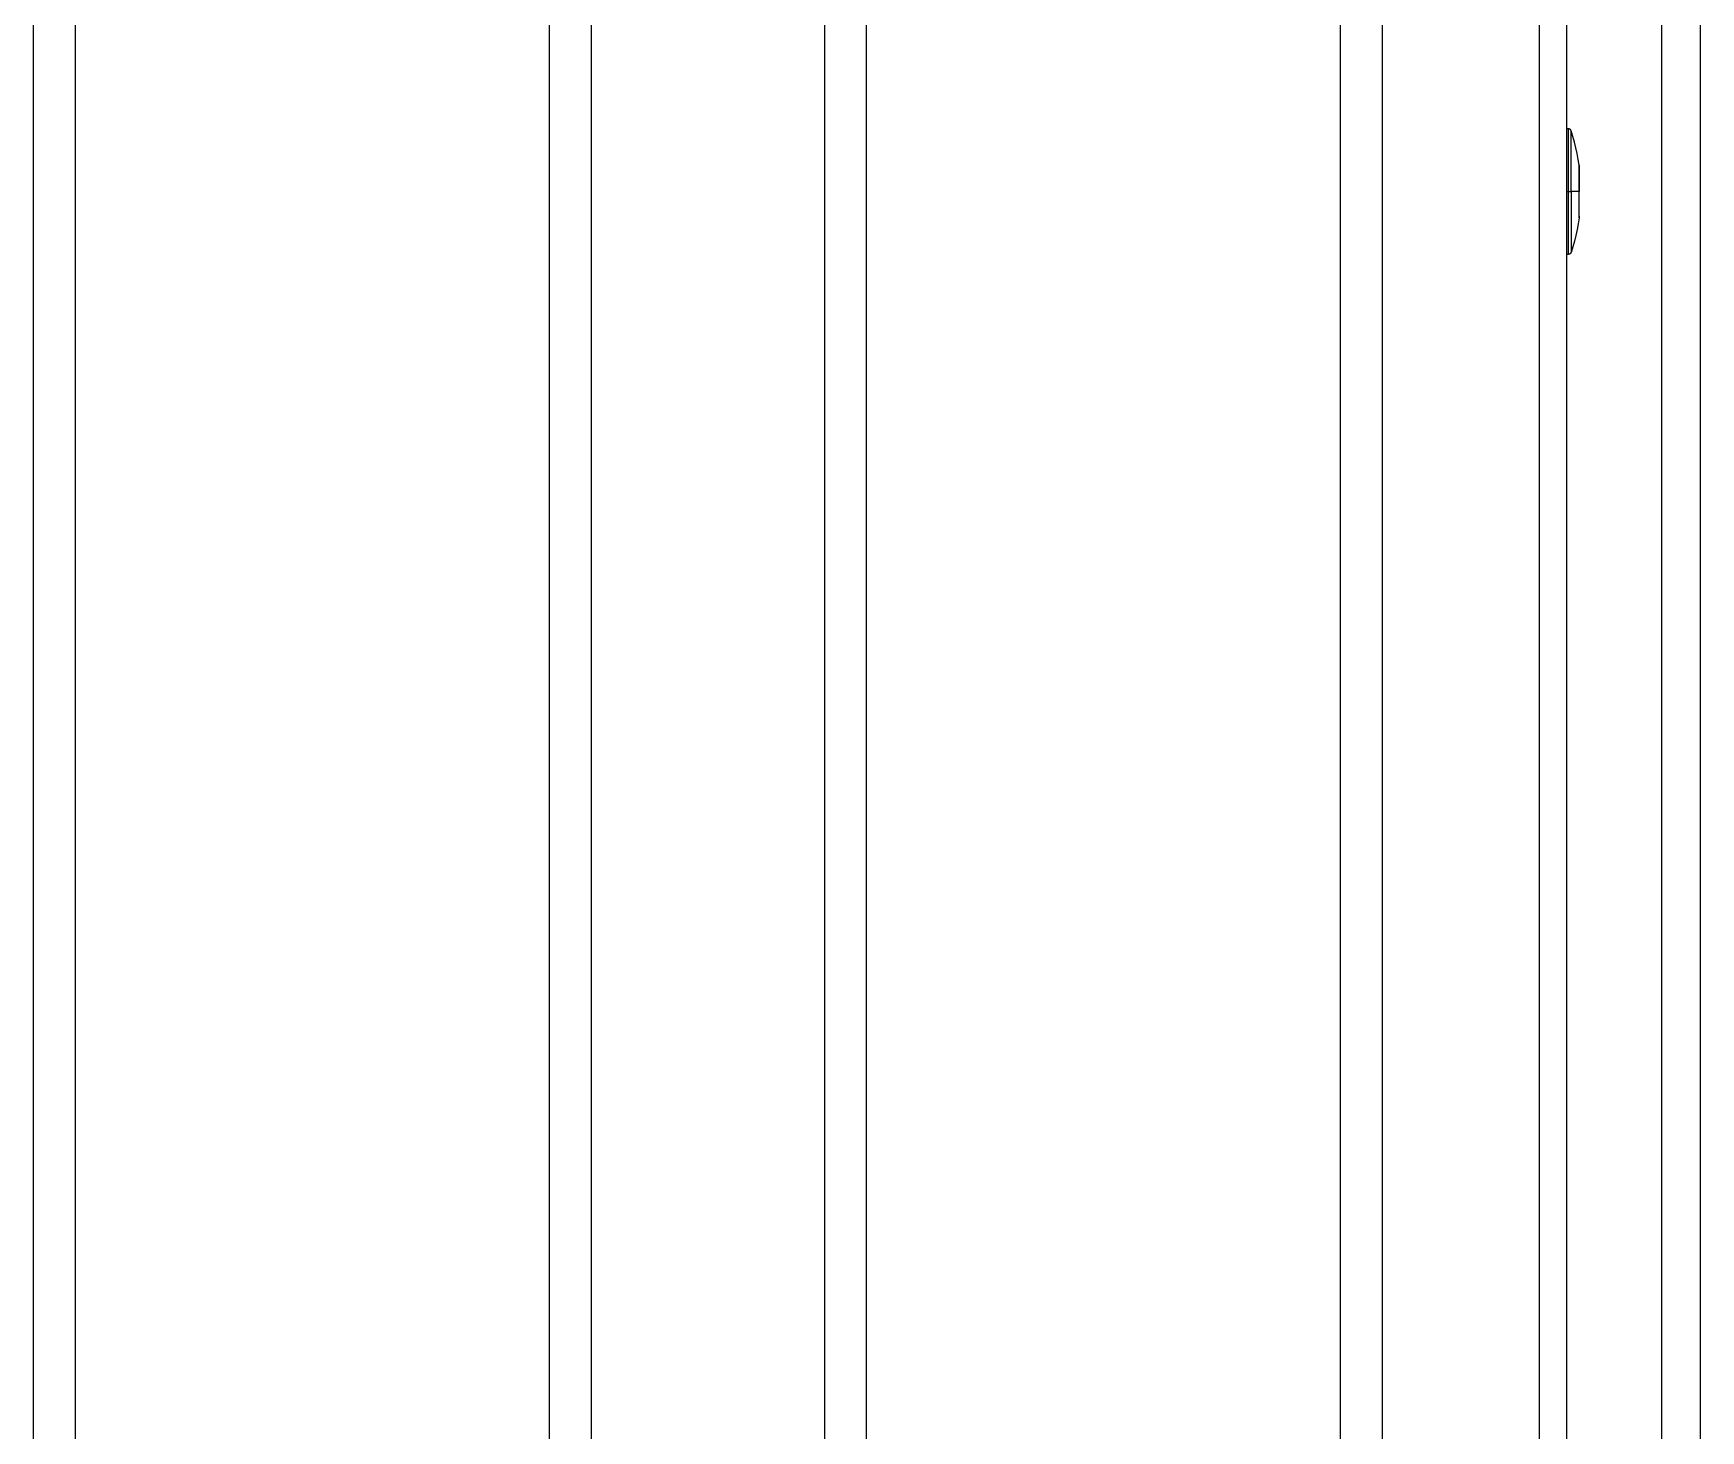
# Model space of a CAD drawing. Header units: millimetres. Extents: x -1283 to 2747, y -259 to 2557.
# Drawn here: x 942.7 to 1062.2, y 1381.5 to 1481.7 of the extents above; entities that cross this region are included whole.
import ezdxf

# ---------------------------------------------------------------- set-up
doc = ezdxf.new("R2010")
doc.units = ezdxf.units.MM
doc.header["$MEASUREMENT"] = 0
doc.layers.add('Utwórz2D linie widoczne', color=7, linetype='Continuous', true_color=0x000000)

msp = doc.modelspace()

# ---------------------------------------------------------------- linework, layer by layer
at = {"layer": 'Utwórz2D linie widoczne'}
for p, q in [((1059.38, 1341.72), (1059.38, 2061.38)), ((1062.15, 1341.72), (1062.15, 2061.38)), ((942.65, 2055.65), (942.65, 1346.65)), ((945.65, 2055.65), (945.65, 1346.65)), ((979.65, 1346.65), (979.65, 2055.65)), ((982.65, 1346.65), (982.65, 2055.65)), ((999.35, 2055.65), (999.35, 1346.65)), ((1002.35, 2055.65), (1002.35, 1346.65)), ((1036.35, 1346.65), (1036.35, 2055.65)), ((1039.35, 1346.65), (1039.35, 2055.65)), ((1052.57, 1343.15), (1052.57, 2040.3)), ((1050.57, 2031.14), (1050.57, 1343.15)), ((1052.67, 1474.83), (1052.57, 1474.83)), ((1052.67, 1470.33), (1052.67, 1474.83)), ((1052.68, 1474.83), (1052.67, 1474.83)), ((1052.69, 1474.83), (1052.68, 1474.83)), ((1052.7, 1474.83), (1052.69, 1474.83)), ((1052.69, 1474.83), (1052.69, 1474.83)), ((1052.71, 1474.83), (1052.7, 1474.83)), ((1052.72, 1474.83), (1052.71, 1474.83)), ((1052.71, 1474.83), (1052.71, 1474.83)), ((1052.73, 1474.83), (1052.72, 1474.83)), ((1052.74, 1474.82), (1052.73, 1474.83)), ((1052.73, 1474.83), (1052.73, 1474.83)), ((1052.75, 1474.82), (1052.74, 1474.82)), ((1052.76, 1474.81), (1052.75, 1474.82)), ((1052.75, 1474.82), (1052.75, 1474.82)), ((1052.77, 1474.81), (1052.76, 1474.81)), ((1052.78, 1474.8), (1052.77, 1474.81)), ((1052.77, 1474.81), (1052.77, 1474.81)), ((1052.79, 1474.8), (1052.78, 1474.8)), ((1052.78, 1474.8), (1052.78, 1474.8)), ((1052.79, 1474.79), (1052.79, 1474.8)), ((1052.8, 1474.79), (1052.79, 1474.79)), ((1052.81, 1474.78), (1052.8, 1474.79)), ((1052.82, 1474.77), (1052.81, 1474.78)), ((1052.81, 1474.78), (1052.81, 1474.78)), ((1052.82, 1474.76), (1052.82, 1474.77)), ((1052.82, 1474.77), (1052.82, 1474.77)), ((1052.83, 1474.76), (1052.82, 1474.76)), ((1052.83, 1474.75), (1052.83, 1474.76)), ((1052.84, 1474.75), (1052.83, 1474.75)), ((1052.84, 1474.74), (1052.84, 1474.75)), ((1052.85, 1474.73), (1052.84, 1474.74)), ((1052.84, 1474.74), (1052.84, 1474.74)), ((1052.85, 1474.72), (1052.85, 1474.73)), ((1052.86, 1474.71), (1052.85, 1474.72)), ((1052.85, 1474.72), (1052.85, 1474.72)), ((1052.86, 1474.7), (1052.86, 1474.71)), ((1052.86, 1470.33), (1052.86, 1474.7)), ((1052.86, 1474.7), (1052.86, 1474.7)), ((1052.99, 1474.29), (1052.86, 1474.69)), ((1053.11, 1473.88), (1052.99, 1474.29)), ((1053.21, 1473.47), (1053.11, 1473.88)), ((1053.3, 1473.06), (1053.21, 1473.47)), ((1053.38, 1472.64), (1053.3, 1473.06)), ((1053.44, 1472.22), (1053.38, 1472.64)), ((1053.44, 1472.22), (1053.44, 1470.33)), ((1053.45, 1472.18), (1053.44, 1472.21)), ((1053.45, 1472.15), (1053.45, 1472.18)), ((1053.45, 1472.12), (1053.45, 1472.15)), ((1053.45, 1472.08), (1053.45, 1472.12)), ((1053.45, 1470.33), (1053.45, 1472.08)), ((1052.57, 1470.33), (1052.67, 1470.33)), ((1052.67, 1470.33), (1052.86, 1470.33)), ((1052.67, 1465.84), (1052.67, 1470.33)), ((1053.44, 1470.33), (1052.86, 1470.33)), ((1052.86, 1470.33), (1052.86, 1465.97)), ((1053.44, 1470.33), (1053.45, 1470.33)), ((1053.44, 1468.45), (1053.44, 1470.33)), ((1053.45, 1470.33), (1053.45, 1470.33)), ((1053.45, 1470.33), (1053.45, 1470.33)), ((1053.45, 1470.33), (1053.45, 1470.33)), ((1053.45, 1470.33), (1053.45, 1470.33)), ((1053.45, 1470.33), (1053.45, 1470.33)), ((1053.45, 1470.33), (1053.45, 1470.33)), ((1053.45, 1468.58), (1053.45, 1470.33)), ((1053.3, 1467.61), (1053.21, 1467.2)), ((1053.38, 1468.03), (1053.3, 1467.61)), ((1053.44, 1468.45), (1053.38, 1468.03)), ((1053.45, 1468.49), (1053.44, 1468.46)), ((1053.45, 1468.58), (1053.45, 1468.55)), ((1053.45, 1468.55), (1053.45, 1468.52)), ((1053.45, 1468.52), (1053.45, 1468.49)), ((1052.99, 1466.38), (1052.86, 1465.98)), ((1053.11, 1466.79), (1052.99, 1466.38)), ((1053.21, 1467.2), (1053.11, 1466.79)), ((1052.67, 1465.83), (1052.57, 1465.83)), ((1052.68, 1465.84), (1052.67, 1465.83)), ((1052.69, 1465.84), (1052.68, 1465.84)), ((1052.7, 1465.84), (1052.69, 1465.84)), ((1052.69, 1465.84), (1052.69, 1465.84)), ((1052.71, 1465.84), (1052.7, 1465.84)), ((1052.72, 1465.84), (1052.71, 1465.84)), ((1052.71, 1465.84), (1052.71, 1465.84)), ((1052.73, 1465.84), (1052.72, 1465.84)), ((1052.74, 1465.85), (1052.73, 1465.84)), ((1052.73, 1465.84), (1052.73, 1465.84)), ((1052.75, 1465.85), (1052.74, 1465.85)), ((1052.76, 1465.85), (1052.75, 1465.85)), ((1052.75, 1465.85), (1052.75, 1465.85)), ((1052.77, 1465.86), (1052.76, 1465.85)), ((1052.78, 1465.86), (1052.77, 1465.86)), ((1052.77, 1465.86), (1052.77, 1465.86)), ((1052.79, 1465.87), (1052.78, 1465.87)), ((1052.78, 1465.87), (1052.78, 1465.86)), ((1052.8, 1465.88), (1052.79, 1465.88)), ((1052.79, 1465.88), (1052.79, 1465.87)), ((1052.81, 1465.89), (1052.8, 1465.88)), ((1052.82, 1465.9), (1052.81, 1465.89)), ((1052.81, 1465.89), (1052.81, 1465.89)), ((1052.83, 1465.91), (1052.82, 1465.91)), ((1052.82, 1465.91), (1052.82, 1465.9)), ((1052.82, 1465.9), (1052.82, 1465.9)), ((1052.84, 1465.92), (1052.83, 1465.92)), ((1052.83, 1465.92), (1052.83, 1465.91)), ((1052.85, 1465.94), (1052.84, 1465.93)), ((1052.84, 1465.93), (1052.84, 1465.93)), ((1052.84, 1465.93), (1052.84, 1465.92)), ((1052.86, 1465.96), (1052.85, 1465.95)), ((1052.85, 1465.95), (1052.85, 1465.95)), ((1052.85, 1465.95), (1052.85, 1465.94)), ((1052.86, 1465.97), (1052.86, 1465.96)), ((1052.86, 1465.96), (1052.86, 1465.96))]:
    msp.add_line(p, q, dxfattribs=at)

doc.saveas('drawing.dxf')
